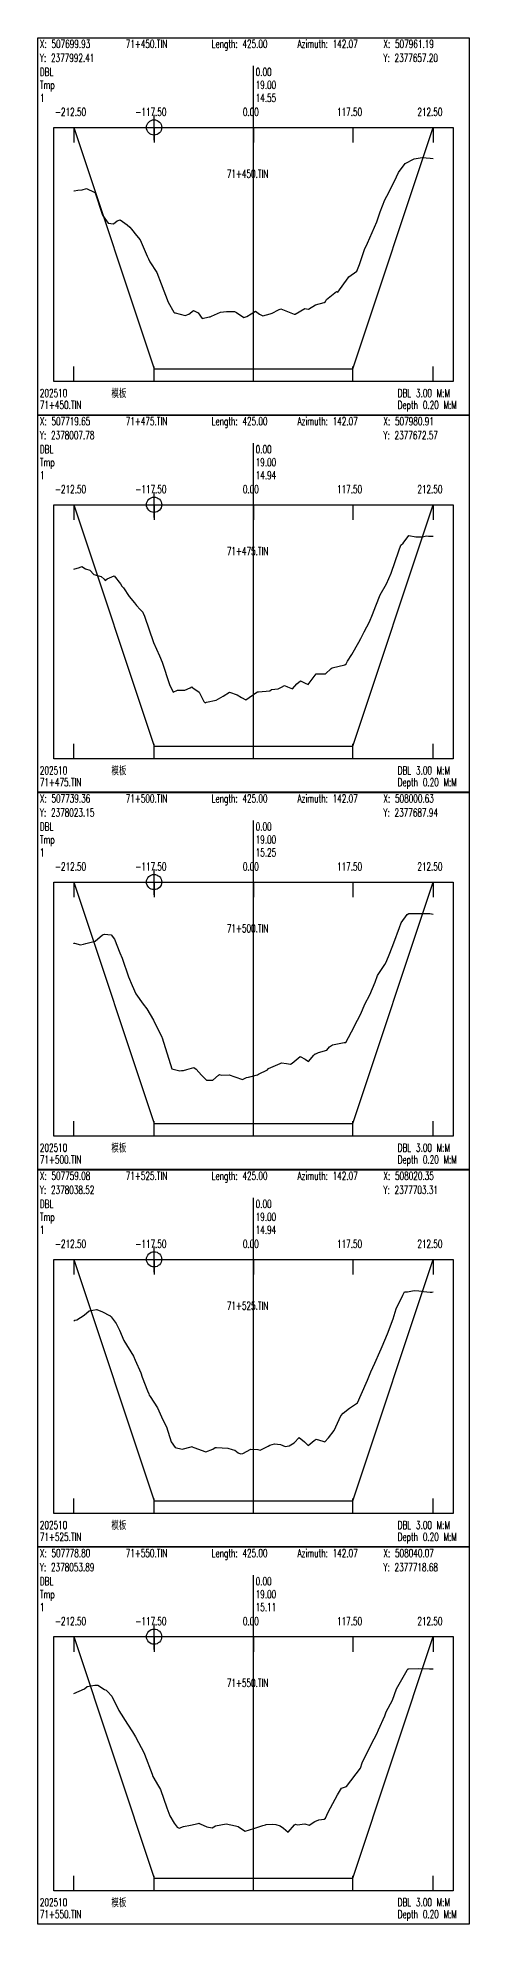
# Model space of a CAD drawing. Extents: x 1 to 194, y -24202 to 0.
# Drawn here: x 1 to 171, y -22717 to -21974 of the extents above; entities that cross this region are included whole.
import ezdxf

# ---------------------------------------------------------------- set-up
doc = ezdxf.new("R2010")
doc.units = 0
doc.header["$MEASUREMENT"] = 0
doc.layers.add('LABELS', color=7, linetype='Continuous')
doc.layers.add('XSECTION', color=7, linetype='Continuous')
doc.styles.get("Standard").update_dxf_attribs({"font": 'txt.shx'})

msp = doc.modelspace()

# ---------------------------------------------------------------- linework, layer by layer
at = {"color": 1}
for p, q in [((41.83, -22009.75), (51.83, -22009.75)), ((46.83, -22014.75), (46.83, -22004.75)), ((41.83, -22158.22), (51.83, -22158.22)), ((46.83, -22163.22), (46.83, -22153.22)), ((41.83, -22306.7), (51.83, -22306.7)), ((46.83, -22311.7), (46.83, -22301.7)), ((41.83, -22455.17), (51.83, -22455.17)), ((46.83, -22460.17), (46.83, -22450.17)), ((41.83, -22603.65), (51.83, -22603.65)), ((46.83, -22608.65), (46.83, -22598.65))]:
    msp.add_line(p, q, dxfattribs=at)
for centre in [(46.83, -22009.75), (46.83, -22158.22), (46.83, -22306.7), (46.83, -22455.17), (46.83, -22603.65)]:
    msp.add_circle(centre, 3, dxfattribs=at)
at = {"layer": 'XSECTION', "color": 0, "linetype": 'Continuous'}
for points in [[(1, -21974.46), (171, -21974.46), (171, -22122.92), (1, -22122.92), (1, -21974.46)], [(86, -22109.75), (86, -21985.51)], [(86, -22109.75), (86, -21985.51)], [(7.3, -22009.75), (164.7, -22009.75), (164.7, -22109.75), (7.3, -22109.75), (7.3, -22009.75)], [(15.17, -22009.75), (15.17, -22015.68)], [(15.17, -22009.75), (46.83, -22104.75)], [(15.17, -22009.75), (46.83, -22104.75)], [(46.83, -22009.75), (46.83, -22015.68)], [(86, -22009.75), (86, -22015.68)], [(125.17, -22009.75), (125.17, -22015.68)], [(125.17, -22104.75), (156.83, -22009.75)], [(125.17, -22104.75), (156.83, -22009.75)], [(156.83, -22009.75), (156.83, -22015.68)], [(15.17, -22109.75), (15.17, -22103.81)], [(46.83, -22109.75), (46.83, -22103.81)], [(46.83, -22104.75), (86, -22104.75)], [(46.83, -22104.75), (46.83, -22104.75)], [(46.83, -22104.75), (86, -22104.75)], [(86, -22109.75), (86, -22103.81)], [(86, -22104.75), (125.17, -22104.75)], [(86, -22104.75), (125.17, -22104.75)], [(125.17, -22109.75), (125.17, -22103.81)], [(125.17, -22104.75), (125.17, -22104.75)], [(156.83, -22109.75), (156.83, -22103.81)], [(1, -22122.93), (171, -22122.93), (171, -22271.4), (1, -22271.4), (1, -22122.93)], [(86, -22258.22), (86, -22133.99)], [(86, -22258.22), (86, -22133.99)], [(7.3, -22158.22), (164.7, -22158.22), (164.7, -22258.22), (7.3, -22258.22), (7.3, -22158.22)], [(15.17, -22158.22), (15.17, -22164.16)], [(15.17, -22158.22), (46.83, -22253.22)], [(15.17, -22158.22), (46.83, -22253.22)], [(46.83, -22158.22), (46.83, -22164.16)], [(86, -22158.22), (86, -22164.16)], [(125.17, -22158.22), (125.17, -22164.16)], [(125.17, -22253.22), (156.83, -22158.22)], [(125.17, -22253.22), (156.83, -22158.22)], [(156.83, -22158.22), (156.83, -22164.16)], [(15.17, -22258.22), (15.17, -22252.28)], [(46.83, -22258.22), (46.83, -22252.28)], [(46.83, -22253.22), (86, -22253.22)], [(46.83, -22253.22), (46.83, -22253.22)], [(46.83, -22253.22), (86, -22253.22)], [(86, -22258.22), (86, -22252.28)], [(86, -22253.22), (125.17, -22253.22)], [(86, -22253.22), (125.17, -22253.22)], [(125.17, -22258.22), (125.17, -22252.28)], [(125.17, -22253.22), (125.17, -22253.22)], [(156.83, -22258.22), (156.83, -22252.28)], [(1, -22271.41), (171, -22271.41), (171, -22419.88), (1, -22419.88), (1, -22271.41)], [(86, -22406.7), (86, -22282.46)], [(86, -22406.7), (86, -22282.46)], [(7.3, -22306.7), (164.7, -22306.7), (164.7, -22406.7), (7.3, -22406.7), (7.3, -22306.7)], [(15.17, -22306.7), (15.17, -22312.64)], [(15.17, -22306.7), (46.83, -22401.7)], [(15.17, -22306.7), (46.83, -22401.7)], [(46.83, -22306.7), (46.83, -22312.64)], [(86, -22306.7), (86, -22312.64)], [(125.17, -22306.7), (125.17, -22312.64)], [(125.17, -22401.7), (156.83, -22306.7)], [(125.17, -22401.7), (156.83, -22306.7)], [(156.83, -22306.7), (156.83, -22312.64)], [(15.17, -22406.7), (15.17, -22400.76)], [(46.83, -22406.7), (46.83, -22400.76)], [(46.83, -22401.7), (86, -22401.7)], [(46.83, -22401.7), (46.83, -22401.7)], [(46.83, -22401.7), (86, -22401.7)], [(86, -22406.7), (86, -22400.76)], [(86, -22401.7), (125.17, -22401.7)], [(86, -22401.7), (125.17, -22401.7)], [(125.17, -22406.7), (125.17, -22400.76)], [(125.17, -22401.7), (125.17, -22401.7)], [(156.83, -22406.7), (156.83, -22400.76)], [(1, -22419.89), (171, -22419.89), (171, -22568.35), (1, -22568.35), (1, -22419.89)], [(86, -22555.17), (86, -22430.94)], [(86, -22555.17), (86, -22430.94)], [(7.3, -22455.17), (164.7, -22455.17), (164.7, -22555.17), (7.3, -22555.17), (7.3, -22455.17)], [(15.17, -22455.17), (15.17, -22461.11)], [(15.17, -22455.17), (46.83, -22550.17)], [(15.17, -22455.17), (46.83, -22550.17)], [(46.83, -22455.17), (46.83, -22461.11)], [(86, -22455.17), (86, -22461.11)], [(125.17, -22455.17), (125.17, -22461.11)], [(125.17, -22550.17), (156.83, -22455.17)], [(125.17, -22550.17), (156.83, -22455.17)], [(156.83, -22455.17), (156.83, -22461.11)], [(15.17, -22555.17), (15.17, -22549.24)], [(46.83, -22555.17), (46.83, -22549.24)], [(46.83, -22550.17), (86, -22550.17)], [(46.83, -22550.17), (46.83, -22550.17)], [(46.83, -22550.17), (86, -22550.17)], [(86, -22555.17), (86, -22549.24)], [(86, -22550.17), (125.17, -22550.17)], [(86, -22550.17), (125.17, -22550.17)], [(125.17, -22555.17), (125.17, -22549.24)], [(125.17, -22550.17), (125.17, -22550.17)], [(156.83, -22555.17), (156.83, -22549.24)], [(1, -22568.36), (171, -22568.36), (171, -22716.83), (1, -22716.83), (1, -22568.36)], [(86, -22703.65), (86, -22579.42)], [(86, -22703.65), (86, -22579.42)], [(7.3, -22603.65), (164.7, -22603.65), (164.7, -22703.65), (7.3, -22703.65), (7.3, -22603.65)], [(15.17, -22603.65), (15.17, -22609.59)], [(15.17, -22603.65), (46.83, -22698.65)], [(15.17, -22603.65), (46.83, -22698.65)], [(46.83, -22603.65), (46.83, -22609.59)], [(86, -22603.65), (86, -22609.59)], [(125.17, -22603.65), (125.17, -22609.59)], [(125.17, -22698.65), (156.83, -22603.65)], [(125.17, -22698.65), (156.83, -22603.65)], [(156.83, -22603.65), (156.83, -22609.59)], [(15.17, -22703.65), (15.17, -22697.71)], [(46.83, -22703.65), (46.83, -22697.71)], [(46.83, -22698.65), (86, -22698.65)], [(46.83, -22698.65), (46.83, -22698.65)], [(46.83, -22698.65), (86, -22698.65)], [(86, -22703.65), (86, -22697.71)], [(86, -22698.65), (125.17, -22698.65)], [(86, -22698.65), (125.17, -22698.65)], [(125.17, -22703.65), (125.17, -22697.71)], [(125.17, -22698.65), (125.17, -22698.65)], [(156.83, -22703.65), (156.83, -22697.71)]]:
    msp.add_lwpolyline(points, dxfattribs=at)
at = {"layer": 'XSECTION', "color": 1, "linetype": 'Continuous'}
for points in [[(15.17, -22034.75), (15.3, -22034.75), (16.8, -22034.45), (18.51, -22034.25), (20.21, -22033.85), (23.23, -22035.2), (23.46, -22035.2), (23.63, -22035.5), (26.54, -22044.3), (28.72, -22047.45), (30.81, -22047.65), (32.26, -22046.55), (33.46, -22046.1), (36.28, -22048.05), (37.28, -22049), (37.93, -22049.85), (39.96, -22052.3), (41.32, -22054), (44.14, -22060.45), (44.65, -22061.5), (45.23, -22062.6), (47.91, -22066.85), (49.64, -22071.35), (52.39, -22078.55), (54.68, -22082.5), (54.84, -22082.65), (55.1, -22082.7), (59.12, -22083.7), (60.52, -22083.25), (62.4, -22081.8), (64.19, -22082.75), (65.76, -22085), (68.6, -22084.3), (68.8, -22084.25), (68.92, -22084.3), (69.48, -22084), (73, -22082.45), (75.41, -22082.2), (78.52, -22082.25), (79.32, -22082.6), (82.16, -22084.6), (83.38, -22084.2), (86.73, -22082.05), (88.41, -22083.25), (89.62, -22083.9), (92.62, -22083.05), (93.31, -22082.9), (95.81, -22081.55), (96.81, -22081.2), (102, -22083.3), (102.18, -22083.3), (102.46, -22083.25), (106.26, -22081.05), (106.89, -22081.1), (107.63, -22081.3), (110.36, -22079.5), (113.77, -22078.6), (114.4, -22078.3), (114.78, -22077.45), (118.74, -22074.35), (119.23, -22074.55), (123.32, -22068.9), (123.57, -22068.5), (126.75, -22066.3), (127.8, -22063.75), (129.73, -22057.85), (130.9, -22055.3), (134.54, -22046.9), (135.9, -22042.95), (137.74, -22038.2), (138.53, -22036.75), (141.54, -22030.85), (143.17, -22027.45), (145.72, -22024), (149.26, -22022.15), (149.3, -22022.15), (149.32, -22022.15), (152.37, -22021.65), (152.47, -22021.65), (155.63, -22021.8), (156.81, -22021.95), (156.83, -22021.95)], [(15.17, -22183.62), (17.43, -22182.97), (18.43, -22182.57), (19.81, -22183.47), (21.48, -22183.97), (23.06, -22185.67), (25.98, -22186.47), (27.14, -22187.52), (27.59, -22188.02), (28.34, -22187.42), (31.15, -22186.27), (33.56, -22189.37), (34.2, -22190.32), (34.78, -22190.97), (37.02, -22194.32), (39.1, -22196.82), (39.88, -22197.92), (41.4, -22199.42), (42.37, -22200.52), (42.59, -22200.92), (43.04, -22202.12), (46.57, -22212.47), (48.97, -22217.72), (50.02, -22220.12), (52.92, -22228.92), (54.39, -22231.97), (56.03, -22231.22), (58.92, -22231.22), (61.03, -22230.27), (61.72, -22229.92), (62.1, -22230.22), (64.54, -22231.92), (66.46, -22235.67), (66.96, -22236.17), (67.5, -22235.92), (71.32, -22235.17), (74.1, -22233.57), (76.59, -22232.02), (79.59, -22232.97), (81.32, -22234.02), (82.99, -22235.02), (87.33, -22231.97), (87.55, -22231.82), (87.99, -22231.87), (92.39, -22231.47), (93.12, -22230.87), (95.77, -22230.62), (97.07, -22230.02), (98.23, -22229.42), (99.42, -22229.87), (101.42, -22230.72), (103.1, -22228.77), (104.46, -22227.57), (106.12, -22228.27), (107.49, -22229.02), (109.13, -22226.82), (110.69, -22224.77), (111.91, -22224.82), (114.35, -22224.82), (116.53, -22222.67), (117, -22222.42), (121.94, -22221.17), (122.48, -22220.82), (123.02, -22219.82), (124.69, -22217.22), (127.47, -22212.37), (128.25, -22210.82), (129.58, -22208.27), (131.64, -22204.32), (132.91, -22201.47), (134.22, -22198.07), (135.84, -22193.67), (138.44, -22189.37), (140.23, -22185.22), (143.23, -22176.32), (144.02, -22174.17), (144.9, -22173.32), (147.18, -22170.32), (149.94, -22170.92), (152.41, -22170.87), (154.27, -22170.52), (154.99, -22170.57), (156.83, -22170.62)], [(15.17, -22330.9), (15.28, -22330.8), (15.45, -22330.75), (17.84, -22331.45), (19.1, -22331.15), (19.99, -22330.95), (23.63, -22330), (23.66, -22330), (23.69, -22329.95), (26.46, -22327.45), (27.3, -22327.2), (29.88, -22327.5), (31.24, -22329.15), (33.41, -22334.6), (34.23, -22336.65), (36.8, -22343.95), (38.23, -22347.4), (39.65, -22350.75), (42.56, -22354.75), (43.95, -22356.55), (46.55, -22361.1), (49.9, -22367.7), (49.94, -22367.8), (49.99, -22367.95), (53.81, -22380.25), (57.02, -22380.95), (57.7, -22380.8), (58.44, -22380.8), (59.75, -22380.45), (62.46, -22379.65), (63.36, -22380.4), (65.53, -22382.7), (67.55, -22384.7), (69.95, -22384.7), (72.23, -22382.75), (72.61, -22382.4), (73.24, -22382.7), (76.42, -22382.6), (78.59, -22383.3), (81.71, -22384.4), (83.21, -22383.6), (83.98, -22383.45), (87.51, -22382.6), (87.56, -22382.55), (87.61, -22382.55), (87.97, -22382.3), (91.53, -22380.55), (91.96, -22380.05), (96.45, -22378.15), (97, -22377.9), (98.95, -22378.1), (100.62, -22378.4), (101.29, -22377.95), (104.35, -22375.3), (106.4, -22376.45), (107.68, -22377.35), (109.81, -22374.85), (110.23, -22374.35), (110.56, -22374.35), (111.58, -22373.75), (114.84, -22372.9), (115.92, -22371.55), (117.14, -22370.8), (121.73, -22369.85), (122.4, -22369.85), (125.6, -22363.7), (125.63, -22363.65), (125.64, -22363.65), (125.65, -22363.6), (128.24, -22358.5), (129.85, -22354.8), (131.79, -22351.05), (133.88, -22346.1), (134.89, -22343.5), (137.69, -22339.1), (138.27, -22338.25), (139.72, -22334.7), (141.32, -22330.6), (143.46, -22324.55), (144.1, -22322.7), (146.53, -22319.45), (147.22, -22319.05), (148.41, -22319.1), (150.79, -22319.1), (152.24, -22319.05), (153.82, -22319.05), (155.46, -22319.1), (156.83, -22319.35)], [(15.17, -22479.32), (15.59, -22479.17), (16.43, -22478.92), (19.35, -22477.17), (21.21, -22475.37), (24.19, -22474.97), (24.34, -22474.97), (26.48, -22475.82), (29.26, -22477.22), (29.44, -22477.32), (29.58, -22477.37), (29.89, -22477.82), (31.89, -22480.37), (33.16, -22483.07), (34.96, -22487.12), (38.72, -22493.27), (39.37, -22494.87), (41.59, -22499.87), (42.2, -22501.57), (44.25, -22506.87), (44.71, -22508.12), (44.88, -22508.62), (45.25, -22509.12), (48.21, -22513.67), (50.23, -22518.27), (51.67, -22521.12), (53.62, -22526.97), (55.19, -22529.17), (57.84, -22529.92), (61.45, -22528.97), (61.73, -22528.87), (61.9, -22528.92), (62.52, -22529.22), (67.26, -22530.92), (70.02, -22529.87), (70.94, -22529.27), (71.43, -22529.27), (75.89, -22529.47), (77.54, -22529.97), (78.64, -22530.27), (80.01, -22531.37), (80.84, -22531.77), (81.81, -22531.57), (85, -22529.82), (87.72, -22529.97), (88.67, -22530.22), (91.74, -22528.67), (92.42, -22528.32), (94.32, -22527.82), (96.58, -22528.07), (98.45, -22528.77), (100.01, -22528.57), (102, -22527.42), (103.94, -22525.32), (106.08, -22527.02), (107.59, -22528.37), (109.91, -22526.42), (110.74, -22525.97), (113.35, -22526.67), (114.05, -22526.97), (115.57, -22525.47), (117.82, -22522.52), (120.35, -22516.72), (121.28, -22515.72), (123.85, -22513.77), (127.01, -22511.62), (128.43, -22508.32), (130.89, -22502.67), (132.23, -22499.42), (133.74, -22496.07), (135.81, -22491.57), (136.27, -22490.42), (136.73, -22489.47), (138.84, -22484.47), (141, -22478.57), (142.25, -22474.67), (144.76, -22469.27), (145.54, -22468.02), (146.67, -22468.02), (149.27, -22467.42), (151.09, -22467.57), (152.2, -22467.72), (152.9, -22467.87), (155.62, -22468.07), (156.18, -22468.07), (156.83, -22468.02)], [(15.17, -22626), (19.4, -22624.2), (20.53, -22623.25), (23.45, -22622.8), (24.67, -22622.8), (27.26, -22624.4), (27.95, -22624.75), (28.46, -22625.25), (30.25, -22627.05), (32.91, -22632.65), (32.92, -22632.7), (32.93, -22632.7), (36.43, -22638.1), (38.4, -22641.1), (39.55, -22643.1), (42.97, -22649.55), (43.12, -22649.85), (46.07, -22657.8), (46.39, -22658.7), (48.58, -22662.45), (49.37, -22663.75), (51.92, -22671), (52.98, -22674.15), (54.74, -22677), (55.93, -22678.65), (56.66, -22679), (58.37, -22678.3), (61.24, -22677.8), (64.24, -22677.15), (64.6, -22677.1), (65.02, -22677.25), (67.63, -22678.45), (69.66, -22678.85), (71, -22678.1), (75.18, -22677.35), (75.21, -22677.35), (78.92, -22678.15), (79.93, -22678.4), (80.55, -22678.75), (82.75, -22680.15), (86.1, -22679.15), (86.97, -22678.9), (89.71, -22677.95), (90.7, -22677.7), (90.96, -22677.55), (93.35, -22677.45), (94.76, -22677.6), (96.49, -22678.05), (97.84, -22678.95), (99.65, -22680.55), (102.16, -22677.75), (102.5, -22677.4), (103.21, -22677.7), (106.18, -22677.3), (107.91, -22677.85), (110.17, -22676.4), (111.71, -22675.75), (113.89, -22675.5), (114.4, -22675.05), (115.45, -22672.65), (119.14, -22665.95), (120.61, -22663.25), (122.64, -22662.6), (122.66, -22662.6), (122.69, -22662.55), (128.08, -22655.45), (128.86, -22653.35), (130.56, -22649.7), (133.56, -22643.9), (134.53, -22641.95), (135.27, -22640.35), (137.72, -22634.8), (138.3, -22633.25), (140.75, -22628.7), (142.38, -22624.2), (146.5, -22616.9), (146.77, -22616.3), (147.2, -22616.3), (150.85, -22616.15), (155.36, -22616.3), (155.52, -22616.3), (155.59, -22616.3), (156.83, -22616.35)]]:
    msp.add_lwpolyline(points, dxfattribs=at)

# ---------------------------------------------------------------- texts
at = {"layer": 'LABELS', "color": 0, "width": 0.666667}
for s, height, p in [('Y: 2377992.41', 3.1482, (1.85, -21983.98)), ('X: 507699.93', 3.1482, (1.85, -21978.46)), ('71+450.TIN', 3.148, (35.68, -21978.46)), ('Length: 425.00', 3.1482, (69.51, -21978.46)), ('Azimuth: 142.07', 3.1482, (103.34, -21978.46)), ('Y: 2377657.20', 3.1482, (137.17, -21983.98)), ('X: 507961.19', 3.1482, (137.17, -21978.46)), ('DBL', 3.148, (1.85, -21989.51)), ('0.00', 3.148, (86.85, -21989.51)), ('0.00', 3.148, (86.85, -21989.51)), ('Tmp', 3.148, (1.85, -21994.61)), ('19.00', 3.148, (86.85, -21994.61)), ('19.00', 3.148, (86.85, -21994.61)), ('-212.50', 3.148, (7.82, -22005.24)), ('-117.50', 3.148, (39.49, -22005.24)), ('0.00', 3.148, (81.8, -22005.24)), ('117.50', 3.148, (118.87, -22005.24)), ('212.50', 3.148, (150.54, -22005.24)), ('71+450.TIN', 3.148, (75.5, -22029.56)), ('模板', 3.148, (30.04, -22115.87)), ('DBL 3.00 M:M', 3.1482, (142.81, -22115.87)), ('71+450.TIN', 3.148, (1.85, -22120.55)), ('Depth 0.20 M:M', 3.1482, (142.81, -22120.55)), ('Y: 2378007.78', 3.1482, (1.85, -22132.46)), ('X: 507719.65', 3.1482, (1.85, -22126.93)), ('71+475.TIN', 3.148, (35.68, -22126.93)), ('Length: 425.00', 3.1482, (69.51, -22126.93)), ('Azimuth: 142.07', 3.1482, (103.34, -22126.93)), ('Y: 2377672.57', 3.1482, (137.17, -22132.46)), ('X: 507980.91', 3.1482, (137.17, -22126.93)), ('DBL', 3.148, (1.85, -22137.99)), ('0.00', 3.148, (86.85, -22137.99)), ('0.00', 3.148, (86.85, -22137.99)), ('Tmp', 3.148, (1.85, -22143.09)), ('19.00', 3.148, (86.85, -22143.09)), ('19.00', 3.148, (86.85, -22143.09)), ('-212.50', 3.148, (7.82, -22153.72)), ('-117.50', 3.148, (39.49, -22153.72)), ('0.00', 3.148, (81.8, -22153.72)), ('117.50', 3.148, (118.87, -22153.72)), ('212.50', 3.148, (150.54, -22153.72)), ('71+475.TIN', 3.148, (75.5, -22178.04)), ('模板', 3.148, (30.04, -22264.35)), ('DBL 3.00 M:M', 3.1482, (142.81, -22264.35)), ('71+475.TIN', 3.148, (1.85, -22269.02)), ('Depth 0.20 M:M', 3.1482, (142.81, -22269.02)), ('Y: 2378023.15', 3.1482, (1.85, -22280.94)), ('X: 507739.36', 3.1482, (1.85, -22275.41)), ('71+500.TIN', 3.148, (35.68, -22275.41)), ('Length: 425.00', 3.1482, (69.51, -22275.41)), ('Azimuth: 142.07', 3.1482, (103.34, -22275.41)), ('Y: 2377687.94', 3.1482, (137.17, -22280.94)), ('X: 508000.63', 3.1482, (137.17, -22275.41)), ('DBL', 3.148, (1.85, -22286.46)), ('0.00', 3.148, (86.85, -22286.46)), ('0.00', 3.148, (86.85, -22286.46)), ('Tmp', 3.148, (1.85, -22291.56)), ('19.00', 3.148, (86.85, -22291.56)), ('19.00', 3.148, (86.85, -22291.56)), ('-212.50', 3.148, (7.82, -22302.19)), ('-117.50', 3.148, (39.49, -22302.19)), ('0.00', 3.148, (81.8, -22302.19)), ('117.50', 3.148, (118.87, -22302.19)), ('212.50', 3.148, (150.54, -22302.19)), ('71+500.TIN', 3.148, (75.5, -22326.51)), ('模板', 3.148, (30.04, -22412.82)), ('DBL 3.00 M:M', 3.1482, (142.81, -22412.82)), ('71+500.TIN', 3.148, (1.85, -22417.5)), ('Depth 0.20 M:M', 3.1482, (142.81, -22417.5)), ('Y: 2378038.52', 3.1482, (1.85, -22429.41)), ('X: 507759.08', 3.1482, (1.85, -22423.89)), ('71+525.TIN', 3.148, (35.68, -22423.89)), ('Length: 425.00', 3.1482, (69.51, -22423.89)), ('Azimuth: 142.07', 3.1482, (103.34, -22423.89)), ('Y: 2377703.31', 3.1482, (137.17, -22429.41)), ('X: 508020.35', 3.1482, (137.17, -22423.89)), ('DBL', 3.148, (1.85, -22434.94)), ('0.00', 3.148, (86.85, -22434.94)), ('0.00', 3.148, (86.85, -22434.94)), ('Tmp', 3.148, (1.85, -22440.04)), ('19.00', 3.148, (86.85, -22440.04)), ('19.00', 3.148, (86.85, -22440.04)), ('-212.50', 3.148, (7.82, -22450.67)), ('-117.50', 3.148, (39.49, -22450.67)), ('0.00', 3.148, (81.8, -22450.67)), ('117.50', 3.148, (118.87, -22450.67)), ('212.50', 3.148, (150.54, -22450.67)), ('71+525.TIN', 3.148, (75.5, -22474.99)), ('模板', 3.148, (30.04, -22561.3)), ('DBL 3.00 M:M', 3.1482, (142.81, -22561.3)), ('71+525.TIN', 3.148, (1.85, -22565.97)), ('Depth 0.20 M:M', 3.1482, (142.81, -22565.97)), ('Y: 2378053.89', 3.1482, (1.85, -22577.89)), ('X: 507778.80', 3.1482, (1.85, -22572.36)), ('71+550.TIN', 3.148, (35.68, -22572.36)), ('Length: 425.00', 3.1482, (69.51, -22572.36)), ('Azimuth: 142.07', 3.1482, (103.34, -22572.36)), ('Y: 2377718.68', 3.1482, (137.17, -22577.89)), ('X: 508040.07', 3.1482, (137.17, -22572.36)), ('DBL', 3.148, (1.85, -22583.41)), ('0.00', 3.148, (86.85, -22583.41)), ('0.00', 3.148, (86.85, -22583.41)), ('Tmp', 3.148, (1.85, -22588.52)), ('19.00', 3.148, (86.85, -22588.52)), ('19.00', 3.148, (86.85, -22588.52)), ('-212.50', 3.148, (7.82, -22599.15)), ('-117.50', 3.148, (39.49, -22599.15)), ('0.00', 3.148, (81.8, -22599.15)), ('117.50', 3.148, (118.87, -22599.15)), ('212.50', 3.148, (150.54, -22599.15)), ('71+550.TIN', 3.148, (75.5, -22623.46)), ('模板', 3.148, (30.04, -22709.77)), ('DBL 3.00 M:M', 3.1482, (142.81, -22709.77)), ('71+550.TIN', 3.148, (1.85, -22714.45)), ('Depth 0.20 M:M', 3.1482, (142.81, -22714.45))]:
    msp.add_text(s, height=height, dxfattribs=at).set_placement(p)
at = {"layer": 'LABELS', "color": 1, "width": 0.666667}
for s, height, p in [('1', 3.15, (1.85, -21999.71)), ('14.55', 3.148, (86.85, -21999.71)), ('14.55', 3.148, (86.85, -21999.71)), ('202510', 3.148, (1.85, -22115.87)), ('1', 3.15, (1.85, -22148.19)), ('14.94', 3.148, (86.85, -22148.19)), ('14.94', 3.148, (86.85, -22148.19)), ('202510', 3.148, (1.85, -22264.35)), ('1', 3.15, (1.85, -22296.66)), ('15.25', 3.148, (86.85, -22296.66)), ('15.25', 3.148, (86.85, -22296.66)), ('202510', 3.148, (1.85, -22412.82)), ('1', 3.15, (1.85, -22445.14)), ('14.94', 3.148, (86.85, -22445.14)), ('14.94', 3.148, (86.85, -22445.14)), ('202510', 3.148, (1.85, -22561.3)), ('1', 3.15, (1.85, -22593.62)), ('15.11', 3.148, (86.85, -22593.62)), ('15.11', 3.148, (86.85, -22593.62)), ('202510', 3.148, (1.85, -22709.77))]:
    msp.add_text(s, height=height, dxfattribs=at).set_placement(p)

doc.saveas('drawing.dxf')
